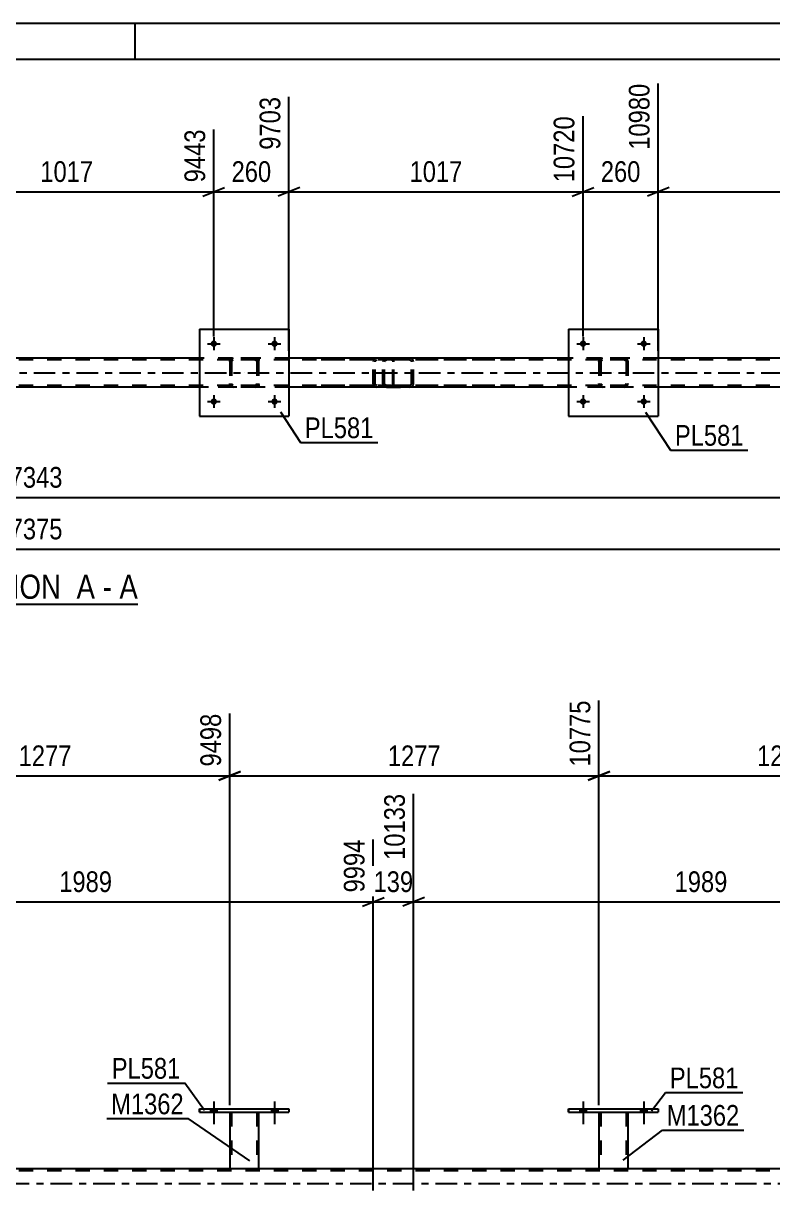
# Model space of a CAD drawing. Header units: millimetres. Extents: x 0 to 841, y 0 to 594.
# Drawn here: x 405.5 to 509.2, y 432.6 to 594 of the extents above; entities that cross this region are included whole.
import ezdxf

# ---------------------------------------------------------------- set-up
doc = ezdxf.new("R2010")
doc.units = ezdxf.units.MM
doc.linetypes.add('DXK_LINE_DOT2', pattern=[3.9198, 1.9599, -1.9599])
doc.linetypes.add('DXK_LINE_DOT3', pattern=[5.9187, 2.979, -0.9799, 0.9799, -0.9799])
doc.styles.add('Arial Narrow', font='ARIALN.TTF', dxfattribs={"height": 0.2})

# ---------------------------------------------------------------- blocks, each defined once
blk = doc.blocks.new('Unknown-103654073-1133')
at = {"color": 5, "linetype": 'Continuous'}
for p, q in [((841, 594), (0, 594)), ((421, 589), (421, 594)), ((836, 589), (5, 589))]:
    blk.add_line(p, q, dxfattribs=at)
blk = doc.blocks.new('Unknown-103654073-11 - 5016')
at = {"color": 6, "linetype": 'Continuous'}
blk.add_line((393.72, 513.67), (421.37, 513.67), dxfattribs=at)
at = {"color": 0, "linetype": 'Continuous'}
for points in [[(411.83, 514.42), (411.83, 517.92), (393.72, 517.92), (393.72, 514.42)], [(415.44, 514.42), (415.44, 517.92), (412.88, 517.92), (412.88, 514.42)], [(417.76, 514.42), (417.76, 517.92), (416.49, 517.92), (416.49, 514.42)], [(421.37, 514.42), (421.37, 517.92), (418.81, 517.92), (418.81, 514.42)]]:
    blk.add_wipeout(points, dxfattribs=at)
at = {"color": 7, "linetype": 'Continuous', "style": 'Arial Narrow'}
for s, p in [('SECTION ', (393.72, 514.42)), ('A', (412.88, 514.42)), ('A', (418.81, 514.42)), ('-', (416.49, 514.42))]:
    blk.add_text(s, height=3.34, dxfattribs=at).set_placement(p)
blk = doc.blocks.new('Part-103654073-5101 - 5016')
at = {"color": 2, "linetype": 'Continuous'}
for p, q in [((429.87, 551.7), (429.87, 539.7)), ((429.87, 551.7), (442.27, 551.7)), ((442.27, 551.7), (442.27, 539.7)), ((429.87, 539.7), (442.27, 539.7))]:
    blk.add_line(p, q, dxfattribs=at)
blk = doc.blocks.new('Part-103654073-5102 - 5016')
at = {"color": 7, "linetype": 'DXK_LINE_DOT2'}
for p, q in [((434.07, 547.22), (434.1, 547.4)), ((434.1, 547.4), (434.07, 547.22)), ((434.31, 547.22), (434.33, 547.31)), ((434.33, 547.31), (434.38, 547.39)), ((434.36, 547.66), (434.55, 547.7)), ((434.55, 547.7), (434.36, 547.66)), ((434.38, 547.39), (434.46, 547.44)), ((434.46, 547.44), (434.55, 547.46)), ((437.59, 547.7), (434.55, 547.7)), ((437.59, 547.46), (434.55, 547.46)), ((437.59, 547.7), (437.77, 547.66)), ((437.77, 547.66), (437.59, 547.7)), ((437.59, 547.46), (437.68, 547.44)), ((437.68, 547.44), (437.76, 547.39)), ((437.76, 547.39), (437.81, 547.31)), ((437.81, 547.31), (437.83, 547.22)), ((438.03, 547.4), (438.07, 547.22)), ((438.07, 547.22), (438.03, 547.4)), ((434.07, 547.22), (434.07, 544.18)), ((434.31, 547.22), (434.31, 544.18)), ((437.83, 547.22), (437.83, 544.18)), ((438.07, 547.22), (438.07, 544.18)), ((434.1, 543.99), (434.07, 544.18)), ((434.07, 544.18), (434.1, 543.99)), ((434.33, 544.09), (434.31, 544.18)), ((434.38, 544.01), (434.33, 544.09)), ((434.46, 543.96), (434.38, 544.01)), ((437.76, 544.01), (437.68, 543.96)), ((437.81, 544.09), (437.76, 544.01)), ((437.83, 544.18), (437.81, 544.09)), ((438.07, 544.18), (438.03, 543.99)), ((438.03, 543.99), (438.07, 544.18)), ((434.55, 543.7), (434.36, 543.73)), ((434.36, 543.73), (434.55, 543.7)), ((434.55, 543.94), (434.46, 543.96)), ((437.59, 543.94), (434.55, 543.94)), ((437.59, 543.7), (434.55, 543.7)), ((437.68, 543.96), (437.59, 543.94)), ((437.77, 543.73), (437.59, 543.7)), ((437.59, 543.7), (437.77, 543.73))]:
    blk.add_line(p, q, dxfattribs=at)
at = {"color": 7, "linetype": 'DXK_LINE_DOT3'}
blk.add_line((436.07, 545.7), (436.07, 545.7), dxfattribs=at)
at = {"color": 2, "linetype": 'Continuous'}
for p, q in [((434.07, 544.18), (434.07, 544.17)), ((434.31, 544.18), (434.31, 544.17)), ((437.83, 544.17), (437.83, 544.18)), ((438.07, 544.18), (438.07, 544.17))]:
    blk.add_line(p, q, dxfattribs=at)
at = {"color": 7, "linetype": 'DXK_LINE_DOT2'}
for centre, start, end in [((434.55, 547.22), 112.5, 157.5), ((434.55, 547.22), 112.5, 157.5), ((437.59, 547.22), 22.5, 67.5), ((437.59, 547.22), 22.5, 67.5), ((434.55, 544.18), 202.5, 247.5), ((434.55, 544.18), 202.5, 247.5), ((437.59, 544.18), 292.5, 337.5), ((437.59, 544.18), 292.5, 337.5)]:
    blk.add_arc(centre, 0.48, start, end, dxfattribs=at)
blk = doc.blocks.new('Bolt-103654073-5043 - 5016')
at = {"linetype": 'Continuous'}
for points in [[(432.31, 549.7, -1), (431.43, 549.7, -1)], [(440.71, 549.7, -1), (439.83, 549.7, -1)]]:
    blk.add_hatch(color=1, dxfattribs=at).paths.add_polyline_path(points)
at = {"color": 1, "linetype": 'Continuous'}
for p, q in [((431.87, 550.58), (431.87, 548.82)), ((440.27, 550.58), (440.27, 548.82)), ((430.99, 549.7), (432.75, 549.7)), ((439.39, 549.7), (441.15, 549.7))]:
    blk.add_line(p, q, dxfattribs=at)
blk = doc.blocks.new('Bolt-103654073-5044 - 5016')
at = {"linetype": 'Continuous'}
for points in [[(432.31, 541.7, -1), (431.43, 541.7, -1)], [(440.71, 541.7, -1), (439.83, 541.7, -1)]]:
    blk.add_hatch(color=1, dxfattribs=at).paths.add_polyline_path(points)
at = {"color": 1, "linetype": 'Continuous'}
for p, q in [((431.87, 542.58), (431.87, 540.82)), ((440.27, 542.58), (440.27, 540.82)), ((430.99, 541.7), (432.75, 541.7)), ((439.39, 541.7), (441.15, 541.7))]:
    blk.add_line(p, q, dxfattribs=at)
blk = doc.blocks.new('Part-103654073-5169 - 5016')
at = {"color": 7, "linetype": 'DXK_LINE_DOT2'}
for p, q in [((455.28, 547.38), (455.24, 547.21)), ((455.28, 547.4), (455.28, 547.38)), ((455.5, 547.21), (455.52, 547.3)), ((455.52, 547.3), (455.57, 547.38)), ((455.75, 547.69), (455.56, 547.66)), ((455.57, 547.38), (455.66, 547.43)), ((455.66, 547.43), (455.75, 547.45)), ((455.75, 547.69), (458.99, 547.69)), ((470.74, 547.69), (455.75, 547.69)), ((470.74, 547.45), (455.75, 547.45)), ((459.18, 547.66), (458.99, 547.69)), ((458.99, 547.45), (459.09, 547.43)), ((459.09, 547.43), (459.17, 547.38)), ((459.17, 547.38), (459.22, 547.3)), ((459.22, 547.3), (459.24, 547.21)), ((459.46, 547.38), (459.46, 547.4)), ((459.5, 547.21), (459.46, 547.38)), ((455.24, 544.17), (455.24, 547.21)), ((455.5, 544.17), (455.5, 547.21)), ((459.24, 544.17), (459.24, 547.21)), ((459.5, 544.17), (459.5, 547.21)), ((455.24, 544.17), (455.28, 543.99)), ((455.52, 544.08), (455.5, 544.17)), ((455.57, 544), (455.52, 544.08)), ((455.66, 543.95), (455.57, 544)), ((459.17, 544), (459.09, 543.95)), ((459.22, 544.08), (459.17, 544)), ((459.24, 544.17), (459.22, 544.08)), ((459.46, 543.99), (459.5, 544.17)), ((455.56, 543.73), (455.75, 543.69)), ((455.75, 543.93), (455.66, 543.95)), ((470.74, 543.93), (455.75, 543.93)), ((455.75, 543.69), (458.99, 543.69)), ((470.74, 543.69), (455.75, 543.69)), ((459.09, 543.95), (458.99, 543.93)), ((458.99, 543.69), (459.18, 543.73))]:
    blk.add_line(p, q, dxfattribs=at)
for centre, start, end in [((455.73, 547.19), 110.7584, 155.6801), ((459.01, 547.19), 24.32, 69.2417), ((455.73, 544.19), 204.32, 249.2417), ((459.01, 544.19), 290.7584, 335.6801)]:
    blk.add_arc(centre, 0.496, start, end, dxfattribs=at)
blk = doc.blocks.new('Bolt-103654073-5053 - 5016')
at = {"linetype": 'Continuous'}
for points in [[(483.39, 549.7, -1), (482.51, 549.7, -1)], [(491.79, 549.7, -1), (490.91, 549.7, -1)]]:
    blk.add_hatch(color=1, dxfattribs=at).paths.add_polyline_path(points)
at = {"color": 1, "linetype": 'Continuous'}
for p, q in [((482.95, 550.58), (482.95, 548.82)), ((491.35, 550.58), (491.35, 548.82)), ((482.07, 549.7), (483.83, 549.7)), ((490.47, 549.7), (492.23, 549.7))]:
    blk.add_line(p, q, dxfattribs=at)
blk = doc.blocks.new('Bolt-103654073-5054 - 5016')
at = {"linetype": 'Continuous'}
for points in [[(483.39, 541.7, -1), (482.51, 541.7, -1)], [(491.79, 541.7, -1), (490.91, 541.7, -1)]]:
    blk.add_hatch(color=1, dxfattribs=at).paths.add_polyline_path(points)
at = {"color": 1, "linetype": 'Continuous'}
for p, q in [((482.95, 542.58), (482.95, 540.82)), ((491.35, 542.58), (491.35, 540.82)), ((482.07, 541.7), (483.83, 541.7)), ((490.47, 541.7), (492.23, 541.7))]:
    blk.add_line(p, q, dxfattribs=at)
blk = doc.blocks.new('Part-103654073-5132 - 5016')
at = {"color": 2, "linetype": 'Continuous'}
for p, q in [((480.95, 551.7), (480.95, 539.7)), ((480.95, 551.7), (493.35, 551.7)), ((493.35, 551.7), (493.35, 539.7)), ((480.95, 539.7), (493.35, 539.7))]:
    blk.add_line(p, q, dxfattribs=at)
blk = doc.blocks.new('Part-103654073-5133 - 5016')
at = {"color": 7, "linetype": 'DXK_LINE_DOT2'}
for p, q in [((485.15, 547.22), (485.19, 547.4)), ((485.19, 547.4), (485.15, 547.22)), ((485.39, 547.22), (485.41, 547.31)), ((485.41, 547.31), (485.46, 547.39)), ((485.45, 547.66), (485.63, 547.7)), ((485.63, 547.7), (485.45, 547.66)), ((485.46, 547.39), (485.54, 547.44)), ((485.54, 547.44), (485.63, 547.46)), ((488.67, 547.7), (485.63, 547.7)), ((488.67, 547.46), (485.63, 547.46)), ((488.67, 547.7), (488.85, 547.66)), ((488.85, 547.66), (488.67, 547.7)), ((488.67, 547.46), (488.76, 547.44)), ((488.76, 547.44), (488.84, 547.39)), ((488.84, 547.39), (488.89, 547.31)), ((488.89, 547.31), (488.91, 547.22)), ((489.11, 547.4), (489.15, 547.22)), ((489.15, 547.22), (489.11, 547.4)), ((485.15, 547.22), (485.15, 544.18)), ((485.39, 547.22), (485.39, 544.18)), ((488.91, 547.22), (488.91, 544.18)), ((489.15, 547.22), (489.15, 544.18)), ((485.19, 543.99), (485.15, 544.18)), ((485.15, 544.18), (485.19, 543.99)), ((485.41, 544.09), (485.39, 544.18)), ((485.46, 544.01), (485.41, 544.09)), ((485.54, 543.96), (485.46, 544.01)), ((488.84, 544.01), (488.76, 543.96)), ((488.89, 544.09), (488.84, 544.01)), ((488.91, 544.18), (488.89, 544.09)), ((489.15, 544.18), (489.11, 543.99)), ((489.11, 543.99), (489.15, 544.18)), ((485.63, 543.7), (485.45, 543.73)), ((485.45, 543.73), (485.63, 543.7)), ((485.63, 543.94), (485.54, 543.96)), ((488.67, 543.94), (485.63, 543.94)), ((488.67, 543.7), (485.63, 543.7)), ((488.76, 543.96), (488.67, 543.94)), ((488.85, 543.73), (488.67, 543.7)), ((488.67, 543.7), (488.85, 543.73))]:
    blk.add_line(p, q, dxfattribs=at)
at = {"color": 7, "linetype": 'DXK_LINE_DOT3'}
blk.add_line((487.15, 545.7), (487.15, 545.7), dxfattribs=at)
at = {"color": 2, "linetype": 'Continuous'}
for p, q in [((485.15, 544.18), (485.15, 544.17)), ((485.39, 544.18), (485.39, 544.17)), ((488.91, 544.17), (488.91, 544.18)), ((489.15, 544.18), (489.15, 544.17))]:
    blk.add_line(p, q, dxfattribs=at)
at = {"color": 7, "linetype": 'DXK_LINE_DOT2'}
for centre, start, end in [((485.63, 547.22), 112.5, 157.5), ((485.63, 547.22), 112.5, 157.5), ((488.67, 547.22), 22.5, 67.5), ((488.67, 547.22), 22.5, 67.5), ((485.63, 544.18), 202.5, 247.5), ((485.63, 544.18), 202.5, 247.5), ((488.67, 544.18), 292.5, 337.5), ((488.67, 544.18), 292.5, 337.5)]:
    blk.add_arc(centre, 0.48, start, end, dxfattribs=at)
blk = doc.blocks.new('Part-103654073-5157 - 5016')
at = {"color": 7, "linetype": 'DXK_LINE_DOT2'}
for p, q in [((456.52, 547.69), (444.36, 547.69)), ((456.52, 547.45), (444.36, 547.45)), ((453.96, 547.38), (453.92, 547.21)), ((453.96, 547.4), (453.96, 547.38)), ((454.18, 547.21), (454.19, 547.3)), ((454.19, 547.3), (454.25, 547.38)), ((454.43, 547.69), (454.23, 547.66)), ((454.25, 547.38), (454.33, 547.43)), ((454.33, 547.43), (454.43, 547.45)), ((455.24, 547.69), (455.24, 547.45)), ((456.62, 547.66), (456.52, 547.69)), ((456.52, 547.45), (456.57, 547.43)), ((456.57, 547.43), (456.61, 547.38)), ((456.61, 547.38), (456.64, 547.3)), ((456.71, 547.55), (456.62, 547.66)), ((456.64, 547.3), (456.65, 547.21)), ((456.77, 547.4), (456.71, 547.55)), ((456.79, 547.21), (456.77, 547.4)), ((453.92, 544.17), (453.92, 547.21)), ((454.18, 544.17), (454.18, 547.21)), ((456.65, 544.17), (456.65, 547.21)), ((456.79, 544.17), (456.79, 547.21)), ((453.92, 544.17), (453.96, 543.99)), ((454.19, 544.08), (454.18, 544.17)), ((454.25, 544), (454.19, 544.08)), ((454.33, 543.95), (454.25, 544)), ((456.61, 544), (456.57, 543.95)), ((456.64, 544.08), (456.61, 544)), ((456.65, 544.17), (456.64, 544.08)), ((456.77, 543.99), (456.79, 544.17)), ((456.52, 543.93), (444.36, 543.93)), ((456.52, 543.69), (444.36, 543.69)), ((454.23, 543.73), (454.43, 543.69)), ((454.43, 543.93), (454.33, 543.95)), ((455.24, 543.69), (455.24, 543.93)), ((456.57, 543.95), (456.52, 543.93)), ((456.52, 543.69), (456.62, 543.73)), ((456.62, 543.73), (456.71, 543.83)), ((456.71, 543.83), (456.77, 543.99))]:
    blk.add_line(p, q, dxfattribs=at)
for centre, start, end in [((454.41, 547.2), 111.1941, 156.1506), ((454.41, 544.19), 203.8494, 248.8059)]:
    blk.add_arc(centre, 0.492, start, end, dxfattribs=at)
blk = doc.blocks.new('Part-103654073-5219 - 5016')
at = {"color": 7, "linetype": 'DXK_LINE_DOT2'}
for p, q in [((747.9, 547.45), (105.11, 547.45)), ((744.1, 547.69), (123.39, 547.69)), ((442.27, 547.69), (429.87, 547.69)), ((493.35, 547.69), (480.95, 547.69)), ((747.9, 543.93), (105.11, 543.93)), ((697.67, 543.69), (123.39, 543.69)), ((442.27, 543.69), (429.87, 543.69)), ((493.35, 543.69), (480.95, 543.69))]:
    blk.add_line(p, q, dxfattribs=at)
at = {"color": 2, "linetype": 'Continuous'}
for p, q in [((429.87, 547.69), (391.19, 547.69)), ((480.95, 547.69), (442.27, 547.69)), ((532.03, 547.69), (493.35, 547.69)), ((429.87, 543.69), (391.19, 543.69)), ((480.95, 543.69), (442.27, 543.69)), ((532.03, 543.69), (493.35, 543.69))]:
    blk.add_line(p, q, dxfattribs=at)
at = {"color": 7, "linetype": 'DXK_LINE_DOT3'}
blk.add_line((105.11, 545.69), (747.9, 545.69), dxfattribs=at)
blk = doc.blocks.new('Bolt-103654073-3378 - 3325')
at = {"linetype": 'Continuous'}
for points in [[(482.51, 443.42), (483.39, 443.42), (483.39, 443.9), (482.51, 443.9)], [(490.91, 443.42), (491.79, 443.42), (491.79, 443.9), (490.91, 443.9)]]:
    blk.add_hatch(color=1, dxfattribs=at).paths.add_polyline_path(points)
at = {"color": 1, "linetype": 'Continuous'}
for p, q in [((482.95, 444.9), (482.95, 441.78)), ((491.35, 444.9), (491.35, 441.78)), ((482.51, 443.9), (482.51, 443.42)), ((483.39, 443.9), (483.39, 443.42)), ((490.91, 443.9), (490.91, 443.42)), ((491.79, 443.9), (491.79, 443.42))]:
    blk.add_line(p, q, dxfattribs=at)
blk = doc.blocks.new('Bolt-103654073-3379 - 3325')
at = {"linetype": 'Continuous'}
for points in [[(482.51, 443.42), (483.39, 443.42), (483.39, 443.9), (482.51, 443.9)], [(490.91, 443.42), (491.79, 443.42), (491.79, 443.9), (490.91, 443.9)]]:
    blk.add_hatch(color=1, dxfattribs=at).paths.add_polyline_path(points)
at = {"color": 1, "linetype": 'Continuous'}
for p, q in [((482.95, 444.9), (482.95, 441.78)), ((491.35, 444.9), (491.35, 441.78)), ((482.51, 443.9), (482.51, 443.42)), ((483.39, 443.9), (483.39, 443.42)), ((490.91, 443.9), (490.91, 443.42)), ((491.79, 443.9), (491.79, 443.42))]:
    blk.add_line(p, q, dxfattribs=at)
blk = doc.blocks.new('Bolt-103654073-3445 - 3325')
at = {"linetype": 'Continuous'}
for points in [[(431.43, 443.42), (432.31, 443.42), (432.31, 443.9), (431.43, 443.9)], [(439.83, 443.42), (440.71, 443.42), (440.71, 443.9), (439.83, 443.9)]]:
    blk.add_hatch(color=1, dxfattribs=at).paths.add_polyline_path(points)
at = {"color": 1, "linetype": 'Continuous'}
for p, q in [((431.87, 444.9), (431.87, 441.78)), ((440.27, 444.9), (440.27, 441.78)), ((431.43, 443.9), (431.43, 443.42)), ((432.31, 443.9), (432.31, 443.42)), ((439.83, 443.9), (439.83, 443.42)), ((440.71, 443.9), (440.71, 443.42))]:
    blk.add_line(p, q, dxfattribs=at)
blk = doc.blocks.new('Bolt-103654073-3446 - 3325')
at = {"linetype": 'Continuous'}
for points in [[(431.43, 443.42), (432.31, 443.42), (432.31, 443.9), (431.43, 443.9)], [(439.83, 443.42), (440.71, 443.42), (440.71, 443.9), (439.83, 443.9)]]:
    blk.add_hatch(color=1, dxfattribs=at).paths.add_polyline_path(points)
at = {"color": 1, "linetype": 'Continuous'}
for p, q in [((431.87, 444.9), (431.87, 441.78)), ((440.27, 444.9), (440.27, 441.78)), ((431.43, 443.9), (431.43, 443.42)), ((432.31, 443.9), (432.31, 443.42)), ((439.83, 443.9), (439.83, 443.42)), ((440.71, 443.9), (440.71, 443.42))]:
    blk.add_line(p, q, dxfattribs=at)
blk = doc.blocks.new('Part-103654073-3416 - 3325')
at = {"color": 2, "linetype": 'Continuous'}
for p, q in [((429.87, 443.42), (429.87, 443.9)), ((429.87, 443.9), (429.87, 443.9)), ((429.87, 443.9), (442.27, 443.9)), ((429.87, 443.42), (429.87, 443.42)), ((429.87, 443.42), (442.27, 443.42)), ((442.27, 443.9), (442.27, 443.42))]:
    blk.add_line(p, q, dxfattribs=at)
at = {"color": 7, "linetype": 'DXK_LINE_DOT2'}
for p, q in [((429.87, 443.9), (429.87, 443.42)), ((429.87, 443.9), (429.87, 443.9)), ((429.87, 443.42), (429.87, 443.42)), ((442.27, 443.9), (442.27, 443.42))]:
    blk.add_line(p, q, dxfattribs=at)
blk = doc.blocks.new('Part-103654073-3499 - 3325')
at = {"color": 2, "linetype": 'Continuous'}
for p, q in [((485.15, 443.42), (485.15, 435.58)), ((489.15, 443.42), (489.15, 435.58)), ((489.11, 435.58), (485.15, 435.58)), ((489.15, 435.58), (489.11, 435.58))]:
    blk.add_line(p, q, dxfattribs=at)
at = {"color": 7, "linetype": 'DXK_LINE_DOT2'}
for p, q in [((485.15, 443.42), (489.15, 443.42)), ((485.15, 443.42), (485.15, 443.42)), ((485.15, 443.42), (485.15, 443.42)), ((485.39, 443.42), (485.39, 435.58)), ((488.91, 443.42), (488.91, 435.58)), ((489.15, 443.42), (489.15, 443.42)), ((489.15, 443.42), (489.15, 443.42)), ((488.89, 435.58), (488.91, 435.58))]:
    blk.add_line(p, q, dxfattribs=at)
blk = doc.blocks.new('Part-103654073-3585 - 3325')
at = {"color": 7, "linetype": 'DXK_LINE_DOT2'}
for p, q in [((747.9, 435.34), (54.16, 435.34)), ((744.55, 435.58), (178.67, 435.58)), ((438.07, 435.58), (434.07, 435.58)), ((489.15, 435.58), (485.15, 435.58))]:
    blk.add_line(p, q, dxfattribs=at)
at = {"color": 2, "linetype": 'Continuous'}
for p, q in [((434.07, 435.58), (386.99, 435.58)), ((485.15, 435.58), (438.07, 435.58)), ((536.23, 435.58), (489.15, 435.58))]:
    blk.add_line(p, q, dxfattribs=at)
at = {"color": 7, "linetype": 'DXK_LINE_DOT3'}
blk.add_line((54.16, 433.58), (747.9, 433.58), dxfattribs=at)
blk = doc.blocks.new('Part-103654073-3504 - 3325')
at = {"color": 2, "linetype": 'Continuous'}
for p, q in [((480.95, 443.42), (480.95, 443.9)), ((480.95, 443.9), (480.95, 443.9)), ((480.95, 443.9), (493.35, 443.9)), ((480.95, 443.42), (480.95, 443.42)), ((480.95, 443.42), (493.35, 443.42)), ((493.35, 443.9), (493.35, 443.42))]:
    blk.add_line(p, q, dxfattribs=at)
at = {"color": 7, "linetype": 'DXK_LINE_DOT2'}
for p, q in [((480.95, 443.9), (480.95, 443.42)), ((480.95, 443.9), (480.95, 443.9)), ((480.95, 443.42), (480.95, 443.42)), ((493.35, 443.9), (493.35, 443.42))]:
    blk.add_line(p, q, dxfattribs=at)
blk = doc.blocks.new('Part-103654073-3631 - 3325')
at = {"color": 2, "linetype": 'Continuous'}
for p, q in [((434.07, 443.42), (434.07, 435.58)), ((438.07, 443.42), (438.07, 435.58)), ((438.03, 435.58), (434.07, 435.58)), ((438.07, 435.58), (438.03, 435.58))]:
    blk.add_line(p, q, dxfattribs=at)
at = {"color": 7, "linetype": 'DXK_LINE_DOT2'}
for p, q in [((434.07, 443.42), (438.07, 443.42)), ((434.07, 443.42), (434.07, 443.42)), ((434.07, 443.42), (434.07, 443.42)), ((434.31, 443.42), (434.31, 435.58)), ((437.83, 443.42), (437.83, 435.58)), ((438.07, 443.42), (438.07, 443.42)), ((438.07, 443.42), (438.07, 443.42)), ((437.81, 435.58), (437.83, 435.58))]:
    blk.add_line(p, q, dxfattribs=at)
blk = doc.blocks.new('StraightDimension-103654073-5338 - 5016')
at = {"color": 7, "linetype": 'Continuous'}
for p, q in [((391.19, 548.69), (391.19, 583.83)), ((431.87, 550.7), (431.87, 579.33)), ((392.69, 571.32), (389.69, 570.12)), ((391.19, 570.72), (431.87, 570.72)), ((430.37, 570.12), (433.37, 571.32))]:
    blk.add_line(p, q, dxfattribs=at)
at = {"color": 0, "linetype": 'Continuous'}
blk.add_wipeout([(431.27, 579.93), (427.07, 579.93), (427.07, 571.42), (431.27, 571.42)], dxfattribs=at)
at = {"color": 0}
blk.add_wipeout([(415.78, 571.47), (415.78, 575.67), (407.27, 575.67), (407.27, 571.47)], dxfattribs=at)
at = {"color": 3, "linetype": 'Continuous', "style": 'Arial Narrow'}
blk.add_text('9443', height=2.863, rotation=90.0002, dxfattribs=at).set_placement((430.67, 572.02))
at = {"color": 3, "style": 'Arial Narrow'}
blk.add_text('1017', height=2.863, dxfattribs=at).set_placement((407.87, 572.07))
blk = doc.blocks.new('StraightDimension-103654073-5849 - 5016')
at = {"color": 7, "linetype": 'Continuous'}
blk.add_line((64.22, 521.29), (748.54, 521.29), dxfattribs=at)
at = {"color": 0}
blk.add_wipeout([(411.55, 522.04), (411.55, 526.24), (401.21, 526.24), (401.21, 522.04)], dxfattribs=at)
at = {"color": 3, "style": 'Arial Narrow'}
blk.add_text('17375', height=2.863, dxfattribs=at).set_placement((401.81, 522.64))
blk = doc.blocks.new('StraightDimension-103654073-7844 - 5016')
at = {"color": 7, "linetype": 'Continuous'}
blk.add_line((64.86, 528.44), (747.9, 528.44), dxfattribs=at)
at = {"color": 0}
blk.add_wipeout([(411.55, 529.19), (411.55, 533.39), (401.21, 533.39), (401.21, 529.19)], dxfattribs=at)
at = {"color": 3, "style": 'Arial Narrow'}
blk.add_text('17343', height=2.863, dxfattribs=at).set_placement((401.81, 529.79))
blk = doc.blocks.new('StraightDimension-103654073-5334 - 5016')
at = {"color": 7, "linetype": 'Continuous'}
for p, q in [((493.35, 548.69), (493.35, 585.66)), ((534.03, 550.7), (534.03, 581.16)), ((494.85, 571.32), (491.85, 570.12)), ((493.35, 570.72), (534.03, 570.72)), ((532.53, 570.12), (535.53, 571.32))]:
    blk.add_line(p, q, dxfattribs=at)
at = {"color": 0, "linetype": 'Continuous'}
blk.add_wipeout([(533.43, 581.76), (529.23, 581.76), (529.23, 571.42), (533.43, 571.42)], dxfattribs=at)
at = {"color": 0}
blk.add_wipeout([(517.95, 571.47), (517.95, 575.67), (509.43, 575.67), (509.43, 571.47)], dxfattribs=at)
at = {"color": 3, "linetype": 'Continuous', "style": 'Arial Narrow'}
blk.add_text('11997', height=2.863, rotation=90.0002, dxfattribs=at).set_placement((532.83, 572.02))
at = {"color": 3, "style": 'Arial Narrow'}
blk.add_text('1017', height=2.863, dxfattribs=at).set_placement((510.03, 572.07))
blk = doc.blocks.new('StraightDimension-103654073-5335 - 5016')
at = {"color": 7, "linetype": 'Continuous'}
for p, q in [((493.35, 548.69), (493.35, 585.66)), ((482.95, 550.7), (482.95, 581.16)), ((481.45, 570.12), (484.45, 571.32)), ((482.95, 570.72), (493.35, 570.72)), ((494.85, 571.32), (491.85, 570.12))]:
    blk.add_line(p, q, dxfattribs=at)
at = {"color": 0}
blk.add_wipeout([(491.49, 571.47), (491.49, 575.67), (484.81, 575.67), (484.81, 571.47)], dxfattribs=at)
at = {"color": 3, "style": 'Arial Narrow'}
blk.add_text('260', height=2.863, dxfattribs=at).set_placement((485.41, 572.07))
at = {"color": 0, "linetype": 'Continuous'}
blk.add_wipeout([(492.75, 586.26), (488.55, 586.26), (488.55, 575.92), (492.75, 575.92)], dxfattribs=at)
at = {"color": 3, "linetype": 'Continuous', "style": 'Arial Narrow'}
blk.add_text('10980', height=2.863, rotation=90.0002, dxfattribs=at).set_placement((492.15, 576.52))
blk = doc.blocks.new('StraightDimension-103654073-5336 - 5016')
at = {"color": 7, "linetype": 'Continuous'}
for p, q in [((442.27, 548.69), (442.27, 583.83)), ((482.95, 550.7), (482.95, 581.16)), ((443.77, 571.32), (440.77, 570.12)), ((442.27, 570.72), (482.95, 570.72)), ((481.45, 570.12), (484.45, 571.32))]:
    blk.add_line(p, q, dxfattribs=at)
at = {"color": 0, "linetype": 'Continuous'}
blk.add_wipeout([(482.35, 581.76), (478.15, 581.76), (478.15, 571.42), (482.35, 571.42)], dxfattribs=at)
at = {"color": 0}
blk.add_wipeout([(466.86, 571.47), (466.86, 575.67), (458.35, 575.67), (458.35, 571.47)], dxfattribs=at)
at = {"color": 3, "linetype": 'Continuous', "style": 'Arial Narrow'}
blk.add_text('10720', height=2.863, rotation=90.0002, dxfattribs=at).set_placement((481.75, 572.02))
at = {"color": 3, "style": 'Arial Narrow'}
blk.add_text('1017', height=2.863, dxfattribs=at).set_placement((458.95, 572.07))
blk = doc.blocks.new('StraightDimension-103654073-5337 - 5016')
at = {"color": 7, "linetype": 'Continuous'}
for p, q in [((442.27, 548.69), (442.27, 583.83)), ((431.87, 550.7), (431.87, 579.33)), ((430.37, 570.12), (433.37, 571.32)), ((431.87, 570.72), (442.27, 570.72)), ((443.77, 571.32), (440.77, 570.12))]:
    blk.add_line(p, q, dxfattribs=at)
at = {"color": 0}
blk.add_wipeout([(440.41, 571.47), (440.41, 575.67), (433.73, 575.67), (433.73, 571.47)], dxfattribs=at)
at = {"color": 3, "style": 'Arial Narrow'}
blk.add_text('260', height=2.863, dxfattribs=at).set_placement((434.33, 572.07))
at = {"color": 0, "linetype": 'Continuous'}
blk.add_wipeout([(441.67, 584.43), (437.47, 584.43), (437.47, 575.92), (441.67, 575.92)], dxfattribs=at)
at = {"color": 3, "linetype": 'Continuous', "style": 'Arial Narrow'}
blk.add_text('9703', height=2.863, rotation=90.0002, dxfattribs=at).set_placement((441.07, 576.52))
blk = doc.blocks.new('StraightDimension-103654073-4255 - 3325')
at = {"color": 7, "linetype": 'Continuous'}
for p, q in [((374.36, 432.58), (374.36, 485.63)), ((453.92, 432.58), (453.92, 481.13)), ((375.86, 473.12), (372.86, 471.92)), ((452.42, 471.92), (455.42, 473.12)), ((374.36, 472.52), (453.92, 472.52))]:
    blk.add_line(p, q, dxfattribs=at)
at = {"color": 0, "linetype": 'Continuous'}
blk.add_wipeout([(453.32, 481.73), (449.12, 481.73), (449.12, 473.22), (453.32, 473.22)], dxfattribs=at)
at = {"color": 0}
blk.add_wipeout([(418.4, 473.27), (418.4, 477.47), (409.89, 477.47), (409.89, 473.27)], dxfattribs=at)
at = {"color": 3, "linetype": 'Continuous', "style": 'Arial Narrow'}
blk.add_text('9994', height=2.863, rotation=90.0002, dxfattribs=at).set_placement((452.72, 473.82))
at = {"color": 3, "style": 'Arial Narrow'}
blk.add_text('1989', height=2.863, dxfattribs=at).set_placement((410.49, 473.87))
blk = doc.blocks.new('StraightDimension-103654073-4274 - 3325')
at = {"color": 7, "linetype": 'Continuous'}
for p, q in [((459.5, 432.58), (459.5, 487.46)), ((453.92, 432.58), (453.92, 481.13)), ((452.42, 471.92), (455.42, 473.12)), ((461, 473.12), (458, 471.92)), ((453.92, 472.52), (459.5, 472.52))]:
    blk.add_line(p, q, dxfattribs=at)
at = {"color": 0}
blk.add_wipeout([(460.05, 473.27), (460.05, 477.47), (453.37, 477.47), (453.37, 473.27)], dxfattribs=at)
at = {"color": 3, "style": 'Arial Narrow'}
blk.add_text('139', height=2.863, dxfattribs=at).set_placement((453.97, 473.87))
at = {"color": 0, "linetype": 'Continuous'}
blk.add_wipeout([(458.9, 488.06), (454.7, 488.06), (454.7, 477.72), (458.9, 477.72)], dxfattribs=at)
at = {"color": 3, "linetype": 'Continuous', "style": 'Arial Narrow'}
blk.add_text('10133', height=2.863, rotation=90.0002, dxfattribs=at).set_placement((458.3, 478.32))
blk = doc.blocks.new('StraightDimension-103654073-4293 - 3325')
at = {"color": 7, "linetype": 'Continuous'}
for p, q in [((459.5, 432.58), (459.5, 487.46)), ((539.06, 432.58), (539.06, 482.96)), ((461, 473.12), (458, 471.92)), ((537.56, 471.92), (540.56, 473.12)), ((459.5, 472.52), (539.06, 472.52))]:
    blk.add_line(p, q, dxfattribs=at)
at = {"color": 0, "linetype": 'Continuous'}
blk.add_wipeout([(538.46, 483.56), (534.26, 483.56), (534.26, 473.22), (538.46, 473.22)], dxfattribs=at)
at = {"color": 0}
blk.add_wipeout([(503.54, 473.27), (503.54, 477.47), (495.02, 477.47), (495.02, 473.27)], dxfattribs=at)
at = {"color": 3, "linetype": 'Continuous', "style": 'Arial Narrow'}
blk.add_text('12122', height=2.863, rotation=90.0002, dxfattribs=at).set_placement((537.86, 473.82))
at = {"color": 3, "style": 'Arial Narrow'}
blk.add_text('1989', height=2.863, dxfattribs=at).set_placement((495.62, 473.87))
blk = doc.blocks.new('StraightDimension-103654073-4573 - 3325')
at = {"color": 7, "linetype": 'Continuous'}
for p, q in [((485.15, 444.42), (485.15, 500.37)), ((536.23, 444.42), (536.23, 500.37)), ((486.65, 490.53), (483.65, 489.33)), ((485.15, 489.93), (536.23, 489.93)), ((534.73, 489.33), (537.73, 490.53))]:
    blk.add_line(p, q, dxfattribs=at)
at = {"color": 0, "linetype": 'Continuous'}
blk.add_wipeout([(535.63, 500.97), (531.43, 500.97), (531.43, 490.63), (535.63, 490.63)], dxfattribs=at)
at = {"color": 0}
blk.add_wipeout([(514.95, 490.68), (514.95, 494.88), (506.43, 494.88), (506.43, 490.68)], dxfattribs=at)
at = {"color": 3, "linetype": 'Continuous', "style": 'Arial Narrow'}
blk.add_text('12052', height=2.863, rotation=90.0002, dxfattribs=at).set_placement((535.03, 491.23))
at = {"color": 3, "style": 'Arial Narrow'}
blk.add_text('1277', height=2.863, dxfattribs=at).set_placement((507.03, 491.28))
blk = doc.blocks.new('StraightDimension-103654073-4583 - 3325')
at = {"color": 7, "linetype": 'Continuous'}
for p, q in [((485.15, 444.42), (485.15, 500.37)), ((434.07, 444.42), (434.07, 498.54)), ((435.57, 490.53), (432.57, 489.33)), ((434.07, 489.93), (485.15, 489.93)), ((483.65, 489.33), (486.65, 490.53))]:
    blk.add_line(p, q, dxfattribs=at)
at = {"color": 0, "linetype": 'Continuous'}
blk.add_wipeout([(484.55, 500.97), (480.35, 500.97), (480.35, 490.63), (484.55, 490.63)], dxfattribs=at)
at = {"color": 0}
blk.add_wipeout([(463.86, 490.68), (463.86, 494.88), (455.35, 494.88), (455.35, 490.68)], dxfattribs=at)
at = {"color": 3, "linetype": 'Continuous', "style": 'Arial Narrow'}
blk.add_text('10775', height=2.863, rotation=90.0002, dxfattribs=at).set_placement((483.95, 491.23))
at = {"color": 3, "style": 'Arial Narrow'}
blk.add_text('1277', height=2.863, dxfattribs=at).set_placement((455.95, 491.28))
blk = doc.blocks.new('StraightDimension-103654073-4593 - 3325')
at = {"color": 7, "linetype": 'Continuous'}
for p, q in [((382.99, 444.42), (382.99, 498.54)), ((434.07, 444.42), (434.07, 498.54)), ((384.49, 490.53), (381.49, 489.33)), ((382.99, 489.93), (434.07, 489.93)), ((432.57, 489.33), (435.57, 490.53))]:
    blk.add_line(p, q, dxfattribs=at)
at = {"color": 0, "linetype": 'Continuous'}
blk.add_wipeout([(433.47, 499.14), (429.27, 499.14), (429.27, 490.63), (433.47, 490.63)], dxfattribs=at)
at = {"color": 0}
blk.add_wipeout([(412.78, 490.68), (412.78, 494.88), (404.27, 494.88), (404.27, 490.68)], dxfattribs=at)
at = {"color": 3, "linetype": 'Continuous', "style": 'Arial Narrow'}
blk.add_text('9498', height=2.863, rotation=90.0002, dxfattribs=at).set_placement((432.87, 491.23))
at = {"color": 3, "style": 'Arial Narrow'}
blk.add_text('1277', height=2.863, dxfattribs=at).set_placement((404.87, 491.28))
blk = doc.blocks.new('Mark-103654073-5097 - 5016')
at = {"color": 0}
blk.add_wipeout([(453.96, 536.64), (453.96, 539.64), (444.46, 539.64), (444.46, 536.64)], dxfattribs=at)
blk.add_wipeout([(453.96, 536.64), (453.96, 539.64), (444.46, 539.64), (444.46, 536.64)], dxfattribs=at)
at = {"color": 30, "linetype": 'Continuous'}
for p, q in [((441.09, 540.29), (443.86, 536.04)), ((443.86, 536.04), (454.56, 536.04))]:
    blk.add_line(p, q, dxfattribs=at)
at = {"color": 3, "style": 'Arial Narrow'}
blk.add_text('PL581', height=2.863, dxfattribs=at).set_placement((444.46, 536.64))
blk = doc.blocks.new('Mark-103654073-5128 - 5016')
at = {"color": 0}
blk.add_wipeout([(505.16, 535.59), (505.16, 538.59), (495.66, 538.59), (495.66, 535.59)], dxfattribs=at)
blk.add_wipeout([(505.16, 535.59), (505.16, 538.59), (495.66, 538.59), (495.66, 535.59)], dxfattribs=at)
at = {"color": 30, "linetype": 'Continuous'}
for p, q in [((491.57, 540.22), (495.06, 534.99)), ((495.06, 534.99), (505.76, 534.99))]:
    blk.add_line(p, q, dxfattribs=at)
at = {"color": 3, "style": 'Arial Narrow'}
blk.add_text('PL581', height=2.863, dxfattribs=at).set_placement((495.66, 535.59))
blk = doc.blocks.new('Mark-103654073-3412 - 3325')
at = {"color": 0}
blk.add_wipeout([(427.25, 448.06), (427.25, 451.06), (417.75, 451.06), (417.75, 448.06)], dxfattribs=at)
blk.add_wipeout([(427.25, 448.06), (427.25, 451.06), (417.75, 451.06), (417.75, 448.06)], dxfattribs=at)
at = {"color": 30, "linetype": 'Continuous'}
for p in [(417.15, 447.46), (430.58, 443.65)]:
    blk.add_line(p, (427.85, 447.46), dxfattribs=at)
at = {"color": 3, "style": 'Arial Narrow'}
blk.add_text('PL581', height=2.863, dxfattribs=at).set_placement((417.75, 448.06))
blk = doc.blocks.new('Mark-103654073-3495 - 3325')
at = {"color": 0}
blk.add_wipeout([(504.58, 441.56), (504.58, 444.56), (494.53, 444.56), (494.53, 441.56)], dxfattribs=at)
blk.add_wipeout([(504.58, 441.56), (504.58, 444.56), (494.53, 444.56), (494.53, 441.56)], dxfattribs=at)
at = {"color": 30, "linetype": 'Continuous'}
for p, q in [((488.5, 436.8), (493.93, 440.96)), ((493.93, 440.96), (505.18, 440.96))]:
    blk.add_line(p, q, dxfattribs=at)
at = {"color": 3, "style": 'Arial Narrow'}
blk.add_text('M1362', height=2.863, dxfattribs=at).set_placement((494.53, 441.56))
blk = doc.blocks.new('Mark-103654073-3500 - 3325')
at = {"color": 0}
blk.add_wipeout([(504.46, 446.74), (504.46, 449.74), (494.96, 449.74), (494.96, 446.74)], dxfattribs=at)
blk.add_wipeout([(504.46, 446.74), (504.46, 449.74), (494.96, 449.74), (494.96, 446.74)], dxfattribs=at)
at = {"color": 30, "linetype": 'Continuous'}
for p, q in [((492.42, 443.62), (494.36, 446.14)), ((494.36, 446.14), (505.06, 446.14))]:
    blk.add_line(p, q, dxfattribs=at)
at = {"color": 3, "style": 'Arial Narrow'}
blk.add_text('PL581', height=2.863, dxfattribs=at).set_placement((494.96, 446.74))
blk = doc.blocks.new('Mark-103654073-3627 - 3325')
at = {"color": 0}
blk.add_wipeout([(427.72, 443.14), (427.72, 446.14), (417.67, 446.14), (417.67, 443.14)], dxfattribs=at)
blk.add_wipeout([(427.72, 443.14), (427.72, 446.14), (417.67, 446.14), (417.67, 443.14)], dxfattribs=at)
at = {"color": 30, "linetype": 'Continuous'}
for p in [(417.07, 442.54), (436.84, 436.68)]:
    blk.add_line(p, (428.32, 442.54), dxfattribs=at)
at = {"color": 3, "style": 'Arial Narrow'}
blk.add_text('M1362', height=2.863, dxfattribs=at).set_placement((417.67, 443.14))

msp = doc.modelspace()

# ---------------------------------------------------------------- block references
for name in ['Unknown-103654073-1133', 'Part-103654073-5101 - 5016', 'Bolt-103654073-5043 - 5016', 'Part-103654073-5132 - 5016', 'Bolt-103654073-5053 - 5016', 'Part-103654073-5219 - 5016', 'Part-103654073-5102 - 5016', 'Part-103654073-5157 - 5016', 'Part-103654073-5169 - 5016', 'Part-103654073-5133 - 5016', 'Bolt-103654073-5044 - 5016', 'Bolt-103654073-5054 - 5016', 'Bolt-103654073-3445 - 3325', 'Bolt-103654073-3446 - 3325', 'Bolt-103654073-3378 - 3325', 'Bolt-103654073-3379 - 3325', 'Part-103654073-3416 - 3325', 'Part-103654073-3631 - 3325', 'Part-103654073-3504 - 3325', 'Part-103654073-3499 - 3325', 'Part-103654073-3585 - 3325']:
    msp.add_blockref(name, (0, 0))

# ---------------------------------------------------------------- next in the draw order: block references
for name in ['StraightDimension-103654073-5334 - 5016', 'StraightDimension-103654073-5338 - 5016', 'StraightDimension-103654073-5849 - 5016', 'Unknown-103654073-11 - 5016', 'StraightDimension-103654073-4255 - 3325']:
    msp.add_blockref(name, (0, 0))

# ---------------------------------------------------------------- next in the draw order: block references
for name in ['StraightDimension-103654073-5335 - 5016', 'StraightDimension-103654073-7844 - 5016', 'StraightDimension-103654073-4274 - 3325']:
    msp.add_blockref(name, (0, 0))

# ---------------------------------------------------------------- next in the draw order: block references
for name in ['StraightDimension-103654073-5336 - 5016', 'Mark-103654073-5097 - 5016', 'Mark-103654073-5128 - 5016', 'StraightDimension-103654073-4293 - 3325']:
    msp.add_blockref(name, (0, 0))

# ---------------------------------------------------------------- next in the draw order: block references
for name in ['StraightDimension-103654073-5337 - 5016', 'StraightDimension-103654073-4573 - 3325']:
    msp.add_blockref(name, (0, 0))

# ---------------------------------------------------------------- next in the draw order: block references
for name in ['StraightDimension-103654073-4583 - 3325', 'Mark-103654073-3495 - 3325']:
    msp.add_blockref(name, (0, 0))

# ---------------------------------------------------------------- next in the draw order: block references
for name in ['StraightDimension-103654073-4593 - 3325', 'Mark-103654073-3500 - 3325']:
    msp.add_blockref(name, (0, 0))

# ---------------------------------------------------------------- next in the draw order: block references
msp.add_blockref('Mark-103654073-3412 - 3325', (0, 0))

# ---------------------------------------------------------------- next in the draw order: block references
msp.add_blockref('Mark-103654073-3627 - 3325', (0, 0))

doc.saveas('drawing.dxf')
